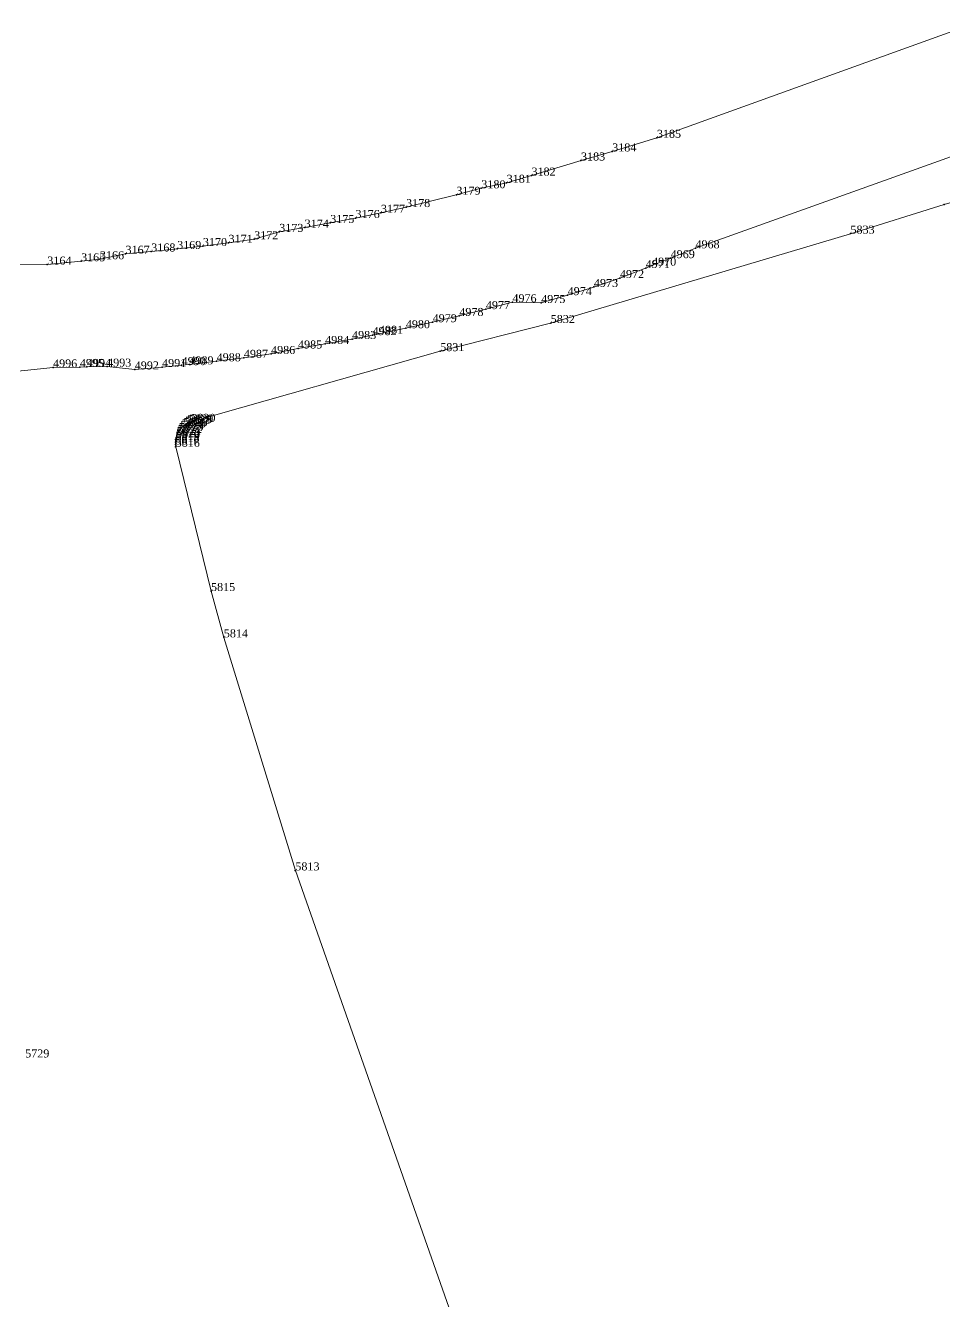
# Model space of a CAD drawing. Header units: metres. Extents: x 543554 to 549226, y 1840763 to 1844579.
# Drawn here: x 547395.9 to 547464.8, y 1841916.9 to 1842012.5 of the extents above; entities that cross this region are included whole.
import ezdxf

# ---------------------------------------------------------------- set-up
doc = ezdxf.new("R2010")
doc.units = ezdxf.units.M
doc.header["$MEASUREMENT"] = 0
for name, color, linetype, lineweight in [('Level 12', 7, 'Continuous', 0), ('Level 30', 7, 'Continuous', 0), ('Level 7', 7, 'Continuous', 0)]:
    doc.layers.add(name, color=color, linetype=linetype, lineweight=lineweight)
doc.styles.add('Style-Vntime', font='Vntime.shx')

# ---------------------------------------------------------------- blocks, each defined once
blk = doc.blocks.new('DDCT')
at = {"layer": 'Level 7', "color": 3, "linetype": 'Continuous', "lineweight": 30}
blk.add_point((0, 0), dxfattribs=at)
blk = doc.blocks.new('SHMIA_3163')
at = {"layer": 'Level 12', "color": 2, "linetype": 'Continuous', "lineweight": 0, "style": 'Style-Vntime'}
blk.add_text('3164', height=0.6, dxfattribs=at).set_placement((0, 0))
blk = doc.blocks.new('SHMIA_3164')
at = {"layer": 'Level 12', "color": 2, "linetype": 'Continuous', "lineweight": 0, "style": 'Style-Vntime'}
blk.add_text('3165', height=0.6, dxfattribs=at).set_placement((0, 0))
blk = doc.blocks.new('SHMIA_3165')
at = {"layer": 'Level 12', "color": 2, "linetype": 'Continuous', "lineweight": 0, "style": 'Style-Vntime'}
blk.add_text('3166', height=0.6, dxfattribs=at).set_placement((0, 0))
blk = doc.blocks.new('SHMIA_3166')
at = {"layer": 'Level 12', "color": 2, "linetype": 'Continuous', "lineweight": 0, "style": 'Style-Vntime'}
blk.add_text('3167', height=0.6, dxfattribs=at).set_placement((0, 0))
blk = doc.blocks.new('SHMIA_3167')
at = {"layer": 'Level 12', "color": 2, "linetype": 'Continuous', "lineweight": 0, "style": 'Style-Vntime'}
blk.add_text('3168', height=0.6, dxfattribs=at).set_placement((0, 0))
blk = doc.blocks.new('SHMIA_3168')
at = {"layer": 'Level 12', "color": 2, "linetype": 'Continuous', "lineweight": 0, "style": 'Style-Vntime'}
blk.add_text('3169', height=0.6, dxfattribs=at).set_placement((0, 0))
blk = doc.blocks.new('SHMIA_3169')
at = {"layer": 'Level 12', "color": 2, "linetype": 'Continuous', "lineweight": 0, "style": 'Style-Vntime'}
blk.add_text('3170', height=0.6, dxfattribs=at).set_placement((0, 0))
blk = doc.blocks.new('SHMIA_3170')
at = {"layer": 'Level 12', "color": 2, "linetype": 'Continuous', "lineweight": 0, "style": 'Style-Vntime'}
blk.add_text('3171', height=0.6, dxfattribs=at).set_placement((0, 0))
blk = doc.blocks.new('SHMIA_3171')
at = {"layer": 'Level 12', "color": 2, "linetype": 'Continuous', "lineweight": 0, "style": 'Style-Vntime'}
blk.add_text('3172', height=0.6, dxfattribs=at).set_placement((0, 0))
blk = doc.blocks.new('SHMIA_3172')
at = {"layer": 'Level 12', "color": 2, "linetype": 'Continuous', "lineweight": 0, "style": 'Style-Vntime'}
blk.add_text('3173', height=0.6, dxfattribs=at).set_placement((0, 0))
blk = doc.blocks.new('SHMIA_3173')
at = {"layer": 'Level 12', "color": 2, "linetype": 'Continuous', "lineweight": 0, "style": 'Style-Vntime'}
blk.add_text('3174', height=0.6, dxfattribs=at).set_placement((0, 0))
blk = doc.blocks.new('SHMIA_3174')
at = {"layer": 'Level 12', "color": 2, "linetype": 'Continuous', "lineweight": 0, "style": 'Style-Vntime'}
blk.add_text('3175', height=0.6, dxfattribs=at).set_placement((0, 0))
blk = doc.blocks.new('SHMIA_3175')
at = {"layer": 'Level 12', "color": 2, "linetype": 'Continuous', "lineweight": 0, "style": 'Style-Vntime'}
blk.add_text('3176', height=0.6, dxfattribs=at).set_placement((0, 0))
blk = doc.blocks.new('SHMIA_3176')
at = {"layer": 'Level 12', "color": 2, "linetype": 'Continuous', "lineweight": 0, "style": 'Style-Vntime'}
blk.add_text('3177', height=0.6, dxfattribs=at).set_placement((0, 0))
blk = doc.blocks.new('SHMIA_3177')
at = {"layer": 'Level 12', "color": 2, "linetype": 'Continuous', "lineweight": 0, "style": 'Style-Vntime'}
blk.add_text('3178', height=0.6, dxfattribs=at).set_placement((0, 0))
blk = doc.blocks.new('SHMIA_3178')
at = {"layer": 'Level 12', "color": 2, "linetype": 'Continuous', "lineweight": 0, "style": 'Style-Vntime'}
blk.add_text('3179', height=0.6, dxfattribs=at).set_placement((0, 0))
blk = doc.blocks.new('SHMIA_3179')
at = {"layer": 'Level 12', "color": 2, "linetype": 'Continuous', "lineweight": 0, "style": 'Style-Vntime'}
blk.add_text('3180', height=0.6, dxfattribs=at).set_placement((0, 0))
blk = doc.blocks.new('SHMIA_3180')
at = {"layer": 'Level 12', "color": 2, "linetype": 'Continuous', "lineweight": 0, "style": 'Style-Vntime'}
blk.add_text('3181', height=0.6, dxfattribs=at).set_placement((0, 0))
blk = doc.blocks.new('SHMIA_3181')
at = {"layer": 'Level 12', "color": 2, "linetype": 'Continuous', "lineweight": 0, "style": 'Style-Vntime'}
blk.add_text('3182', height=0.6, dxfattribs=at).set_placement((0, 0))
blk = doc.blocks.new('SHMIA_3182')
at = {"layer": 'Level 12', "color": 2, "linetype": 'Continuous', "lineweight": 0, "style": 'Style-Vntime'}
blk.add_text('3183', height=0.6, dxfattribs=at).set_placement((0, 0))
blk = doc.blocks.new('SHMIA_3183')
at = {"layer": 'Level 12', "color": 2, "linetype": 'Continuous', "lineweight": 0, "style": 'Style-Vntime'}
blk.add_text('3184', height=0.6, dxfattribs=at).set_placement((0, 0))
blk = doc.blocks.new('SHMIA_3184')
at = {"layer": 'Level 12', "color": 2, "linetype": 'Continuous', "lineweight": 0, "style": 'Style-Vntime'}
blk.add_text('3185', height=0.6, dxfattribs=at).set_placement((0, 0))
blk = doc.blocks.new('SHMIA_4967')
at = {"layer": 'Level 12', "color": 2, "linetype": 'Continuous', "lineweight": 0, "style": 'Style-Vntime'}
blk.add_text('4968', height=0.6, dxfattribs=at).set_placement((0, 0))
blk = doc.blocks.new('SHMIA_4968')
at = {"layer": 'Level 12', "color": 2, "linetype": 'Continuous', "lineweight": 0, "style": 'Style-Vntime'}
blk.add_text('4969', height=0.6, dxfattribs=at).set_placement((0, 0))
blk = doc.blocks.new('SHMIA_4969')
at = {"layer": 'Level 12', "color": 2, "linetype": 'Continuous', "lineweight": 0, "style": 'Style-Vntime'}
blk.add_text('4970', height=0.6, dxfattribs=at).set_placement((0, 0))
blk = doc.blocks.new('SHMIA_4970')
at = {"layer": 'Level 12', "color": 2, "linetype": 'Continuous', "lineweight": 0, "style": 'Style-Vntime'}
blk.add_text('4971', height=0.6, dxfattribs=at).set_placement((0, 0))
blk = doc.blocks.new('SHMIA_4971')
at = {"layer": 'Level 12', "color": 2, "linetype": 'Continuous', "lineweight": 0, "style": 'Style-Vntime'}
blk.add_text('4972', height=0.6, dxfattribs=at).set_placement((0, 0))
blk = doc.blocks.new('SHMIA_4972')
at = {"layer": 'Level 12', "color": 2, "linetype": 'Continuous', "lineweight": 0, "style": 'Style-Vntime'}
blk.add_text('4973', height=0.6, dxfattribs=at).set_placement((0, 0))
blk = doc.blocks.new('SHMIA_4973')
at = {"layer": 'Level 12', "color": 2, "linetype": 'Continuous', "lineweight": 0, "style": 'Style-Vntime'}
blk.add_text('4974', height=0.6, dxfattribs=at).set_placement((0, 0))
blk = doc.blocks.new('SHMIA_4974')
at = {"layer": 'Level 12', "color": 2, "linetype": 'Continuous', "lineweight": 0, "style": 'Style-Vntime'}
blk.add_text('4975', height=0.6, dxfattribs=at).set_placement((0, 0))
blk = doc.blocks.new('SHMIA_4975')
at = {"layer": 'Level 12', "color": 2, "linetype": 'Continuous', "lineweight": 0, "style": 'Style-Vntime'}
blk.add_text('4976', height=0.6, dxfattribs=at).set_placement((0, 0))
blk = doc.blocks.new('SHMIA_4976')
at = {"layer": 'Level 12', "color": 2, "linetype": 'Continuous', "lineweight": 0, "style": 'Style-Vntime'}
blk.add_text('4977', height=0.6, dxfattribs=at).set_placement((0, 0))
blk = doc.blocks.new('SHMIA_4977')
at = {"layer": 'Level 12', "color": 2, "linetype": 'Continuous', "lineweight": 0, "style": 'Style-Vntime'}
blk.add_text('4978', height=0.6, dxfattribs=at).set_placement((0, 0))
blk = doc.blocks.new('SHMIA_4978')
at = {"layer": 'Level 12', "color": 2, "linetype": 'Continuous', "lineweight": 0, "style": 'Style-Vntime'}
blk.add_text('4979', height=0.6, dxfattribs=at).set_placement((0, 0))
blk = doc.blocks.new('SHMIA_4979')
at = {"layer": 'Level 12', "color": 2, "linetype": 'Continuous', "lineweight": 0, "style": 'Style-Vntime'}
blk.add_text('4980', height=0.6, dxfattribs=at).set_placement((0, 0))
blk = doc.blocks.new('SHMIA_4980')
at = {"layer": 'Level 12', "color": 2, "linetype": 'Continuous', "lineweight": 0, "style": 'Style-Vntime'}
blk.add_text('4981', height=0.6, dxfattribs=at).set_placement((0, 0))
blk = doc.blocks.new('SHMIA_4981')
at = {"layer": 'Level 12', "color": 2, "linetype": 'Continuous', "lineweight": 0, "style": 'Style-Vntime'}
blk.add_text('4982', height=0.6, dxfattribs=at).set_placement((0, 0))
blk = doc.blocks.new('SHMIA_4982')
at = {"layer": 'Level 12', "color": 2, "linetype": 'Continuous', "lineweight": 0, "style": 'Style-Vntime'}
blk.add_text('4983', height=0.6, dxfattribs=at).set_placement((0, 0))
blk = doc.blocks.new('SHMIA_4983')
at = {"layer": 'Level 12', "color": 2, "linetype": 'Continuous', "lineweight": 0, "style": 'Style-Vntime'}
blk.add_text('4984', height=0.6, dxfattribs=at).set_placement((0, 0))
blk = doc.blocks.new('SHMIA_4984')
at = {"layer": 'Level 12', "color": 2, "linetype": 'Continuous', "lineweight": 0, "style": 'Style-Vntime'}
blk.add_text('4985', height=0.6, dxfattribs=at).set_placement((0, 0))
blk = doc.blocks.new('SHMIA_4985')
at = {"layer": 'Level 12', "color": 2, "linetype": 'Continuous', "lineweight": 0, "style": 'Style-Vntime'}
blk.add_text('4986', height=0.6, dxfattribs=at).set_placement((0, 0))
blk = doc.blocks.new('SHMIA_4986')
at = {"layer": 'Level 12', "color": 2, "linetype": 'Continuous', "lineweight": 0, "style": 'Style-Vntime'}
blk.add_text('4987', height=0.6, dxfattribs=at).set_placement((0, 0))
blk = doc.blocks.new('SHMIA_4987')
at = {"layer": 'Level 12', "color": 2, "linetype": 'Continuous', "lineweight": 0, "style": 'Style-Vntime'}
blk.add_text('4988', height=0.6, dxfattribs=at).set_placement((0, 0))
blk = doc.blocks.new('SHMIA_4988')
at = {"layer": 'Level 12', "color": 2, "linetype": 'Continuous', "lineweight": 0, "style": 'Style-Vntime'}
blk.add_text('4989', height=0.6, dxfattribs=at).set_placement((0, 0))
blk = doc.blocks.new('SHMIA_4989')
at = {"layer": 'Level 12', "color": 2, "linetype": 'Continuous', "lineweight": 0, "style": 'Style-Vntime'}
blk.add_text('4990', height=0.6, dxfattribs=at).set_placement((0, 0))
blk = doc.blocks.new('SHMIA_4990')
at = {"layer": 'Level 12', "color": 2, "linetype": 'Continuous', "lineweight": 0, "style": 'Style-Vntime'}
blk.add_text('4991', height=0.6, dxfattribs=at).set_placement((0, 0))
blk = doc.blocks.new('SHMIA_4991')
at = {"layer": 'Level 12', "color": 2, "linetype": 'Continuous', "lineweight": 0, "style": 'Style-Vntime'}
blk.add_text('4992', height=0.6, dxfattribs=at).set_placement((0, 0))
blk = doc.blocks.new('SHMIA_4992')
at = {"layer": 'Level 12', "color": 2, "linetype": 'Continuous', "lineweight": 0, "style": 'Style-Vntime'}
blk.add_text('4993', height=0.6, dxfattribs=at).set_placement((0, 0))
blk = doc.blocks.new('SHMIA_4993')
at = {"layer": 'Level 12', "color": 2, "linetype": 'Continuous', "lineweight": 0, "style": 'Style-Vntime'}
blk.add_text('4994', height=0.6, dxfattribs=at).set_placement((0, 0))
blk = doc.blocks.new('SHMIA_4994')
at = {"layer": 'Level 12', "color": 2, "linetype": 'Continuous', "lineweight": 0, "style": 'Style-Vntime'}
blk.add_text('4995', height=0.6, dxfattribs=at).set_placement((0, 0))
blk = doc.blocks.new('SHMIA_4995')
at = {"layer": 'Level 12', "color": 2, "linetype": 'Continuous', "lineweight": 0, "style": 'Style-Vntime'}
blk.add_text('4996', height=0.6, dxfattribs=at).set_placement((0, 0))
blk = doc.blocks.new('SHMIA_5728')
at = {"layer": 'Level 12', "color": 2, "linetype": 'Continuous', "lineweight": 0, "style": 'Style-Vntime'}
blk.add_text('5729', height=0.6, dxfattribs=at).set_placement((0, 0))
blk = doc.blocks.new('SHMIA_5812')
at = {"layer": 'Level 12', "color": 2, "linetype": 'Continuous', "lineweight": 0, "style": 'Style-Vntime'}
blk.add_text('5813', height=0.6, dxfattribs=at).set_placement((0, 0))
blk = doc.blocks.new('SHMIA_5813')
at = {"layer": 'Level 12', "color": 2, "linetype": 'Continuous', "lineweight": 0, "style": 'Style-Vntime'}
blk.add_text('5814', height=0.6, dxfattribs=at).set_placement((0, 0))
blk = doc.blocks.new('SHMIA_5814')
at = {"layer": 'Level 12', "color": 2, "linetype": 'Continuous', "lineweight": 0, "style": 'Style-Vntime'}
blk.add_text('5815', height=0.6, dxfattribs=at).set_placement((0, 0))
blk = doc.blocks.new('SHMIA_5815')
at = {"layer": 'Level 12', "color": 2, "linetype": 'Continuous', "lineweight": 0, "style": 'Style-Vntime'}
blk.add_text('5816', height=0.6, dxfattribs=at).set_placement((0, 0))
blk = doc.blocks.new('SHMIA_5816')
at = {"layer": 'Level 12', "color": 2, "linetype": 'Continuous', "lineweight": 0, "style": 'Style-Vntime'}
blk.add_text('5817', height=0.6, dxfattribs=at).set_placement((0, 0))
blk = doc.blocks.new('SHMIA_5817')
at = {"layer": 'Level 12', "color": 2, "linetype": 'Continuous', "lineweight": 0, "style": 'Style-Vntime'}
blk.add_text('5818', height=0.6, dxfattribs=at).set_placement((0, 0))
blk = doc.blocks.new('SHMIA_5818')
at = {"layer": 'Level 12', "color": 2, "linetype": 'Continuous', "lineweight": 0, "style": 'Style-Vntime'}
blk.add_text('5819', height=0.6, dxfattribs=at).set_placement((0, 0))
blk = doc.blocks.new('SHMIA_5819')
at = {"layer": 'Level 12', "color": 2, "linetype": 'Continuous', "lineweight": 0, "style": 'Style-Vntime'}
blk.add_text('5820', height=0.6, dxfattribs=at).set_placement((0, 0))
blk = doc.blocks.new('SHMIA_5820')
at = {"layer": 'Level 12', "color": 2, "linetype": 'Continuous', "lineweight": 0, "style": 'Style-Vntime'}
blk.add_text('5821', height=0.6, dxfattribs=at).set_placement((0, 0))
blk = doc.blocks.new('SHMIA_5821')
at = {"layer": 'Level 12', "color": 2, "linetype": 'Continuous', "lineweight": 0, "style": 'Style-Vntime'}
blk.add_text('5822', height=0.6, dxfattribs=at).set_placement((0, 0))
blk = doc.blocks.new('SHMIA_5822')
at = {"layer": 'Level 12', "color": 2, "linetype": 'Continuous', "lineweight": 0, "style": 'Style-Vntime'}
blk.add_text('5823', height=0.6, dxfattribs=at).set_placement((0, 0))
blk = doc.blocks.new('SHMIA_5823')
at = {"layer": 'Level 12', "color": 2, "linetype": 'Continuous', "lineweight": 0, "style": 'Style-Vntime'}
blk.add_text('5824', height=0.6, dxfattribs=at).set_placement((0, 0))
blk = doc.blocks.new('SHMIA_5824')
at = {"layer": 'Level 12', "color": 2, "linetype": 'Continuous', "lineweight": 0, "style": 'Style-Vntime'}
blk.add_text('5825', height=0.6, dxfattribs=at).set_placement((0, 0))
blk = doc.blocks.new('SHMIA_5825')
at = {"layer": 'Level 12', "color": 2, "linetype": 'Continuous', "lineweight": 0, "style": 'Style-Vntime'}
blk.add_text('5826', height=0.6, dxfattribs=at).set_placement((0, 0))
blk = doc.blocks.new('SHMIA_5826')
at = {"layer": 'Level 12', "color": 2, "linetype": 'Continuous', "lineweight": 0, "style": 'Style-Vntime'}
blk.add_text('5827', height=0.6, dxfattribs=at).set_placement((0, 0))
blk = doc.blocks.new('SHMIA_5827')
at = {"layer": 'Level 12', "color": 2, "linetype": 'Continuous', "lineweight": 0, "style": 'Style-Vntime'}
blk.add_text('5828', height=0.6, dxfattribs=at).set_placement((0, 0))
blk = doc.blocks.new('SHMIA_5828')
at = {"layer": 'Level 12', "color": 2, "linetype": 'Continuous', "lineweight": 0, "style": 'Style-Vntime'}
blk.add_text('5829', height=0.6, dxfattribs=at).set_placement((0, 0))
blk = doc.blocks.new('SHMIA_5829')
at = {"layer": 'Level 12', "color": 2, "linetype": 'Continuous', "lineweight": 0, "style": 'Style-Vntime'}
blk.add_text('5830', height=0.6, dxfattribs=at).set_placement((0, 0))
blk = doc.blocks.new('SHMIA_5830')
at = {"layer": 'Level 12', "color": 2, "linetype": 'Continuous', "lineweight": 0, "style": 'Style-Vntime'}
blk.add_text('5831', height=0.6, dxfattribs=at).set_placement((0, 0))
blk = doc.blocks.new('SHMIA_5831')
at = {"layer": 'Level 12', "color": 2, "linetype": 'Continuous', "lineweight": 0, "style": 'Style-Vntime'}
blk.add_text('5832', height=0.6, dxfattribs=at).set_placement((0, 0))
blk = doc.blocks.new('SHMIA_5832')
at = {"layer": 'Level 12', "color": 2, "linetype": 'Continuous', "lineweight": 0, "style": 'Style-Vntime'}
blk.add_text('5833', height=0.6, dxfattribs=at).set_placement((0, 0))

msp = doc.modelspace()

# ---------------------------------------------------------------- linework, layer by layer
at = {"layer": 'Level 30', "color": 2, "linetype": 'Continuous', "lineweight": 0, "flags": 128}
for points in [[(547388.8777, 1841994.6296), (547397.5383, 1841994.5857), (547400.0656, 1841994.8376), (547401.4818, 1841994.9875), (547403.4004, 1841995.3961), (547405.3346, 1841995.565), (547407.2665, 1841995.758), (547409.1956, 1841995.9768), (547411.1217, 1841996.2213), (547413.0443, 1841996.4915), (547414.9226, 1841997.0393), (547416.834, 1841997.36), (547418.7409, 1841997.7063), (547420.6431, 1841998.0779), (547422.5401, 1841998.4748), (547424.4317, 1841998.897), (547428.1971, 1841999.8168), (547430.0702, 1842000.3144), (547431.9711, 1842000.7167), (547433.8319, 1842001.2644), (547437.5443, 1842002.3934), (547439.8759, 1842003.0735), (547443.2293, 1842004.0867), (547466.58, 1842012.5077)], [(547429.1241, 1841912.1704), (547416.1324, 1841949.1807), (547410.7746, 1841966.6491), (547409.8093, 1841970.1168), (547407.1642, 1841980.9342), (547407.1415, 1841981.1123), (547407.1385, 1841981.2906), (547407.1548, 1841981.467), (547407.1899, 1841981.6393), (547407.243, 1841981.8057), (547407.313, 1841981.9644), (547407.3988, 1841982.1138), (547407.4993, 1841982.2523), (547407.613, 1841982.3788), (547407.7385, 1841982.4921), (547407.8743, 1841982.5913), (547408.0189, 1841982.6756), (547408.1707, 1841982.7443), (547408.3281, 1841982.797), (547426.9909, 1841988.0952), (547435.2657, 1841990.2092), (547457.7375, 1841996.9053), (547464.7565, 1841999.0958), (547483.1998, 1842004.5279)], [(547389.368, 1841985.9644), (547397.9742, 1841986.8802), (547399.9759, 1841986.9076), (547400.5138, 1841986.915), (547402.0155, 1841986.9444), (547404.0916, 1841986.7303), (547406.1416, 1841986.906), (547407.6136, 1841987.0503), (547408.1888, 1841987.1106), (547410.2332, 1841987.3424), (547412.2743, 1841987.6015), (547414.3118, 1841987.8878), (547416.3295, 1841988.2987), (547418.3573, 1841988.639), (547420.3804, 1841989.0063), (547421.9133, 1841989.3032), (547422.3984, 1841989.4005), (547424.411, 1841989.8216), (547426.4178, 1841990.2695), (547428.4184, 1841990.7441), (547430.4125, 1841991.2454), (547432.3998, 1841991.7732), (547434.556, 1841991.7139), (547436.5366, 1841992.2969), (547438.5093, 1841992.9062), (547440.4602, 1841993.5825), (547442.3874, 1841994.3251), (547442.8675, 1841994.5147), (547444.2623, 1841995.0703), (547446.122, 1841995.8111), (547469.7141, 1842004.2558)]]:
    msp.add_lwpolyline(points, dxfattribs=at)

# ---------------------------------------------------------------- block references
at = {"layer": 'Level 12', "color": 2, "linetype": 'Continuous', "lineweight": 0}
for name, p in [('SHMIA_3184', (547443.23, 1842004.09)), ('SHMIA_3183', (547439.88, 1842003.07)), ('SHMIA_3182', (547437.54, 1842002.39)), ('SHMIA_3181', (547433.83, 1842001.26)), ('SHMIA_3179', (547430.07, 1842000.31)), ('SHMIA_3180', (547431.97, 1842000.72)), ('SHMIA_3178', (547428.2, 1841999.82)), ('SHMIA_3176', (547422.54, 1841998.47)), ('SHMIA_3177', (547424.43, 1841998.9)), ('SHMIA_3173', (547416.83, 1841997.36)), ('SHMIA_3174', (547418.74, 1841997.71)), ('SHMIA_3175', (547420.64, 1841998.08)), ('SHMIA_3170', (547411.12, 1841996.22)), ('SHMIA_3171', (547413.04, 1841996.49)), ('SHMIA_3172', (547414.92, 1841997.04)), ('SHMIA_5832', (547457.74, 1841996.91)), ('SHMIA_3166', (547403.4, 1841995.4)), ('SHMIA_3167', (547405.33, 1841995.57)), ('SHMIA_3168', (547407.27, 1841995.76)), ('SHMIA_3169', (547409.2, 1841995.98)), ('SHMIA_4967', (547446.12, 1841995.81)), ('SHMIA_3163', (547397.54, 1841994.59)), ('SHMIA_3164', (547400.07, 1841994.84)), ('SHMIA_3165', (547401.48, 1841994.99)), ('SHMIA_4970', (547442.39, 1841994.33)), ('SHMIA_4969', (547442.87, 1841994.51)), ('SHMIA_4968', (547444.26, 1841995.07)), ('SHMIA_4971', (547440.46, 1841993.58)), ('SHMIA_4972', (547438.51, 1841992.91)), ('SHMIA_4975', (547432.4, 1841991.77)), ('SHMIA_4974', (547434.56, 1841991.71)), ('SHMIA_4973', (547436.54, 1841992.3)), ('SHMIA_4977', (547428.42, 1841990.74)), ('SHMIA_4976', (547430.41, 1841991.25)), ('SHMIA_4979', (547424.41, 1841989.82)), ('SHMIA_4978', (547426.42, 1841990.27)), ('SHMIA_5831', (547435.27, 1841990.21)), ('SHMIA_4983', (547418.36, 1841988.64)), ('SHMIA_4982', (547420.38, 1841989.01)), ('SHMIA_4981', (547421.91, 1841989.3)), ('SHMIA_4980', (547422.4, 1841989.4)), ('SHMIA_4986', (547412.27, 1841987.6)), ('SHMIA_4985', (547414.31, 1841987.89)), ('SHMIA_4984', (547416.33, 1841988.3)), ('SHMIA_5830', (547426.99, 1841988.1)), ('SHMIA_4995', (547397.97, 1841986.88)), ('SHMIA_4994', (547399.98, 1841986.91)), ('SHMIA_4993', (547400.51, 1841986.92)), ('SHMIA_4992', (547402.02, 1841986.94)), ('SHMIA_4991', (547404.09, 1841986.73)), ('SHMIA_4990', (547406.14, 1841986.91)), ('SHMIA_4989', (547407.61, 1841987.05)), ('SHMIA_4988', (547408.19, 1841987.11)), ('SHMIA_4987', (547410.23, 1841987.34)), ('SHMIA_5821', (547407.31, 1841981.96)), ('SHMIA_5822', (547407.4, 1841982.11)), ('SHMIA_5823', (547407.5, 1841982.25)), ('SHMIA_5824', (547407.61, 1841982.38)), ('SHMIA_5825', (547407.74, 1841982.49)), ('SHMIA_5826', (547407.87, 1841982.59)), ('SHMIA_5827', (547408.02, 1841982.68)), ('SHMIA_5828', (547408.17, 1841982.74)), ('SHMIA_5829', (547408.33, 1841982.8)), ('SHMIA_5817', (547407.14, 1841981.29)), ('SHMIA_5816', (547407.14, 1841981.11)), ('SHMIA_5818', (547407.15, 1841981.47)), ('SHMIA_5815', (547407.16, 1841980.93)), ('SHMIA_5819', (547407.19, 1841981.64)), ('SHMIA_5820', (547407.24, 1841981.81)), ('SHMIA_5814', (547409.81, 1841970.12)), ('SHMIA_5813', (547410.77, 1841966.65)), ('SHMIA_5812', (547416.13, 1841949.18)), ('SHMIA_5728', (547395.88, 1841935.16))]:
    msp.add_blockref(name, p, dxfattribs=at)
at = {"layer": 'Level 7', "color": 3, "linetype": 'Continuous', "lineweight": 30}
for p in [(547443.23, 1842004.09), (547439.88, 1842003.07), (547437.54, 1842002.39), (547431.97, 1842000.72), (547433.83, 1842001.26), (547428.2, 1841999.82), (547430.07, 1842000.31), (547424.43, 1841998.9), (547464.76, 1841999.1), (547420.64, 1841998.08), (547422.54, 1841998.47), (547414.92, 1841997.04), (547416.83, 1841997.36), (547418.74, 1841997.71), (547457.74, 1841996.91), (547409.2, 1841995.98), (547411.12, 1841996.22), (547413.04, 1841996.49), (547401.48, 1841994.99), (547403.4, 1841995.4), (547405.33, 1841995.57), (547407.27, 1841995.76), (547444.26, 1841995.07), (547446.12, 1841995.81), (547397.54, 1841994.59), (547400.07, 1841994.84), (547442.39, 1841994.33), (547442.87, 1841994.51), (547440.46, 1841993.58), (547436.54, 1841992.3), (547438.51, 1841992.91), (547430.41, 1841991.25), (547432.4, 1841991.77), (547434.56, 1841991.71), (547426.42, 1841990.27), (547428.42, 1841990.74), (547435.27, 1841990.21), (547421.91, 1841989.3), (547422.4, 1841989.4), (547424.41, 1841989.82), (547416.33, 1841988.3), (547418.36, 1841988.64), (547420.38, 1841989.01), (547410.23, 1841987.34), (547412.27, 1841987.6), (547414.31, 1841987.89), (547426.99, 1841988.1), (547397.97, 1841986.88), (547399.98, 1841986.91), (547400.51, 1841986.92), (547402.02, 1841986.94), (547404.09, 1841986.73), (547406.14, 1841986.91), (547407.61, 1841987.05), (547408.19, 1841987.11), (547407.74, 1841982.49), (547407.87, 1841982.59), (547408.02, 1841982.68), (547408.17, 1841982.74), (547408.33, 1841982.8), (547407.19, 1841981.64), (547407.24, 1841981.81), (547407.31, 1841981.96), (547407.4, 1841982.11), (547407.5, 1841982.25), (547407.61, 1841982.38), (547407.14, 1841981.29), (547407.14, 1841981.11), (547407.15, 1841981.47), (547407.16, 1841980.93), (547409.81, 1841970.12), (547410.77, 1841966.65), (547416.13, 1841949.18)]:
    msp.add_blockref('DDCT', p, dxfattribs=at)

doc.saveas('drawing.dxf')
